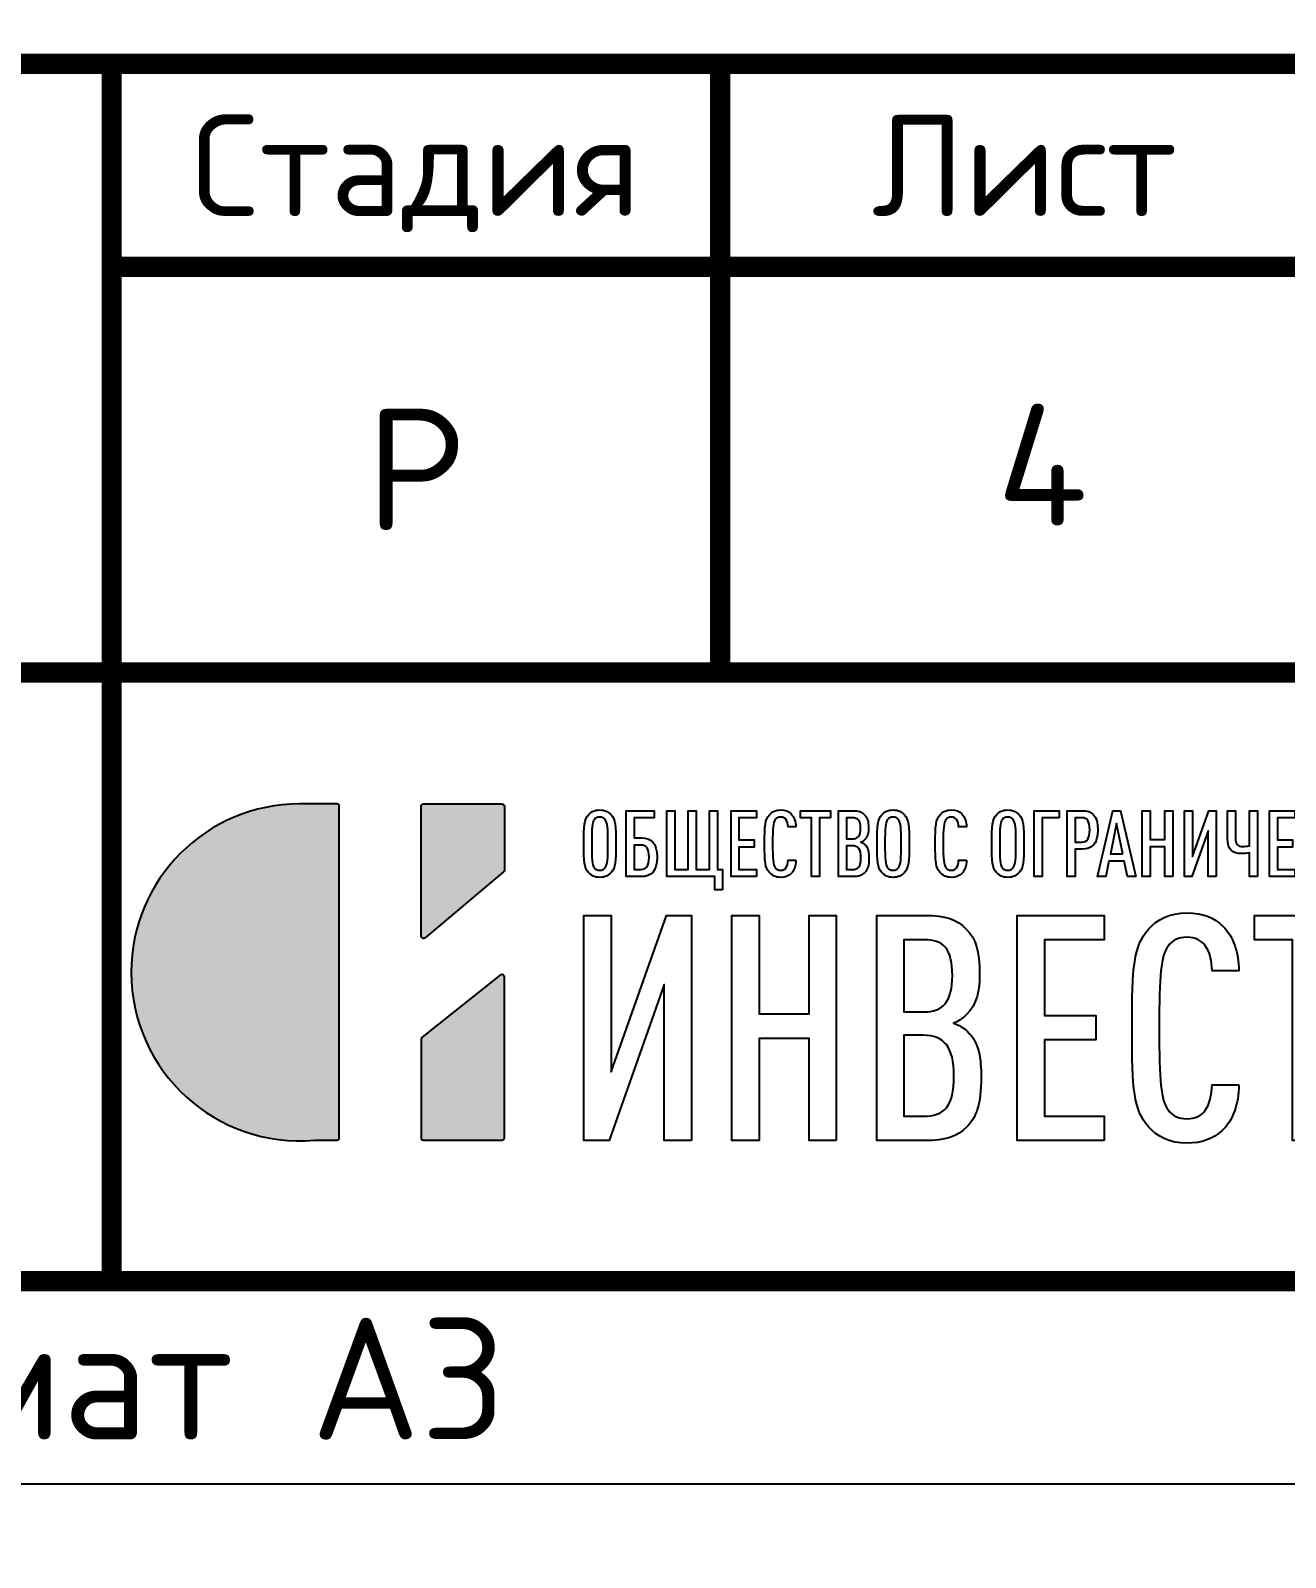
# Model space of a CAD drawing. Header units: millimetres. Extents: x -112426 to 8831, y 1218 to 38707.
# Drawn here: x 3730.33 to 3761.27, y 2271.42 to 2309.05 of the extents above; entities that cross this region are included whole.
import ezdxf
from ezdxf.enums import TextEntityAlignment as Align

# ---------------------------------------------------------------- set-up
doc = ezdxf.new("R2018")
doc.units = ezdxf.units.MM
doc.layers.add('layer 1', color=7, linetype='Continuous')
doc.layers.add('Размер 3.5', color=250, linetype='Continuous', lineweight=35)
doc.layers.add('Размеры на чертеже', color=250, linetype='Continuous', lineweight=25)
doc.styles.add('-ISOCPEUR-', font='isocpeur.ttf')
doc.styles.get("Standard").update_dxf_attribs({"font": 'arial.ttf'})

# ---------------------------------------------------------------- blocks, each defined once
blk = doc.blocks.new('*U168')
at = {"style": '-ISOCPEUR-'}
blk.add_attdef('РАЗРАБОТАЛ', text='', height=2.5, dxfattribs=at).set_placement((250.501, -264.224), align=Align.MIDDLE_LEFT)
at = {"style": '-ISOCPEUR-', "flags": 8}
for tag, height, p in [('ДАТА', 2.5, (290.074, -264.402)), ('ДАТА1', 2.5, (290.074, -269.402)), ('ЛИСТ', 3, (386.388, -271.915)), ('ЛИСТОВ', 3, (403.888, -271.915)), ('ФОРМАТ', 3, (380.972, -294.745))]:
    blk.add_attdef(tag, text='', height=height, dxfattribs=at).set_placement(p, align=Align.MIDDLE_CENTER)
at = {"style": '-ISOCPEUR-'}
blk.add_attdef('ПРОВЕРИЛ', (250.749, -270.729), '', height=2.5, dxfattribs=at)
at = {"lineweight": 30, "flags": 104}
blk.add_attdef('ИМЯ_ЧЕРТЕЖА', text='', height=3, dxfattribs=at).set_placement((333.627, -284.125), align=Align.MIDDLE_CENTER)
blk = doc.blocks.new('Лого')
h = blk.add_hatch(color=151)
h.set_gradient(color1=(158, 191, 227), color2=(46, 54, 92), tint=1, name='HEMISPHERICAL')
edge = h.paths.add_edge_path()
edge.add_spline(control_points=[(0.349, 0.4943), (-0.1909, 0.4468), (-0.6571, 0.8707), (-0.6571, 1.4146), (-0.6571, 1.4146), (-0.6571, 1.9249), (-0.2434, 2.3386), (0.2669, 2.3386), (0.2669, 2.3386), (0.2669, 2.3386), (0.4714, 2.3386), (0.4714, 2.3386), (0.4714, 2.3386), (0.4787, 2.3386), (0.4846, 2.3327), (0.4846, 2.3254), (0.4846, 2.3254), (0.4846, 2.3254), (0.4846, 0.5075), (0.4846, 0.5075), (0.4846, 0.5075), (0.4846, 0.5003), (0.4787, 0.4943), (0.4714, 0.4943), (0.4714, 0.4943), (0.4714, 0.4943), (0.3502, 0.4943), (0.3502, 0.4943), (0.3502, 0.4943), (0.3497, 0.4943), (0.3494, 0.4943), (0.349, 0.4943)], knot_values=[0, 0, 0, 0, 0.111111, 0.111111, 0.111111, 0.111121, 0.222222, 0.222222, 0.222222, 0.222232, 0.333333, 0.333333, 0.333333, 0.333344, 0.444444, 0.444444, 0.444444, 0.444455, 0.555556, 0.555556, 0.555556, 0.555566, 0.666667, 0.666667, 0.666667, 0.666677, 0.777778, 0.777778, 0.777778, 0.777788, 1, 1, 1, 1], degree=3, periodic=0)
edge = h.paths.add_edge_path()
edge.add_spline(control_points=[(0.9551, 1.604), (0.9551, 1.604), (1.3853, 1.966), (1.3853, 1.966), (1.3853, 1.966), (1.3884, 1.9686), (1.39, 1.972), (1.39, 1.9761), (1.39, 1.9761), (1.39, 1.9761), (1.39, 2.3254), (1.39, 2.3254), (1.39, 2.3254), (1.39, 2.3327), (1.3841, 2.3386), (1.3768, 2.3386), (1.3768, 2.3386), (1.3768, 2.3386), (0.9466, 2.3386), (0.9466, 2.3386), (0.9466, 2.3386), (0.9393, 2.3386), (0.9334, 2.3327), (0.9334, 2.3254), (0.9334, 2.3254), (0.9334, 2.3254), (0.9334, 1.6141), (0.9334, 1.6141), (0.9334, 1.6141), (0.9334, 1.6089), (0.9363, 1.6044), (0.941, 1.6021), (0.941, 1.6021), (0.9458, 1.5999), (0.9511, 1.6006), (0.9551, 1.604)], knot_values=[0, 0, 0, 0, 0.1, 0.1, 0.1, 0.10001, 0.2, 0.2, 0.2, 0.20001, 0.3, 0.3, 0.3, 0.30001, 0.4, 0.4, 0.4, 0.40001, 0.5, 0.5, 0.5, 0.50001, 0.6, 0.6, 0.6, 0.60001, 0.7, 0.7, 0.7, 0.70001, 0.8, 0.8, 0.8, 0.80001, 1, 1, 1, 1], degree=3, periodic=0)
edge = h.paths.add_edge_path()
edge.add_spline(control_points=[(0.9384, 1.0593), (0.9384, 1.0593), (1.3686, 1.4007), (1.3686, 1.4007), (1.3686, 1.4007), (1.3727, 1.4039), (1.3779, 1.4045), (1.3826, 1.4023), (1.3826, 1.4023), (1.3873, 1.4), (1.39, 1.3956), (1.39, 1.3904), (1.39, 1.3904), (1.39, 1.3904), (1.39, 0.5075), (1.39, 0.5075), (1.39, 0.5075), (1.39, 0.5003), (1.3841, 0.4943), (1.3768, 0.4943), (1.3768, 0.4943), (1.3768, 0.4943), (0.9466, 0.4943), (0.9466, 0.4943), (0.9466, 0.4943), (0.9393, 0.4943), (0.9334, 0.5003), (0.9334, 0.5075), (0.9334, 0.5075), (0.9334, 0.5075), (0.9334, 1.049), (0.9334, 1.049), (0.9334, 1.049), (0.9334, 1.0531), (0.9351, 1.0567), (0.9384, 1.0593)], knot_values=[0, 0, 0, 0, 0.1, 0.1, 0.1, 0.10001, 0.2, 0.2, 0.2, 0.20001, 0.3, 0.3, 0.3, 0.30001, 0.4, 0.4, 0.4, 0.40001, 0.5, 0.5, 0.5, 0.50001, 0.6, 0.6, 0.6, 0.60001, 0.7, 0.7, 0.7, 0.70001, 0.8, 0.8, 0.8, 0.80001, 1, 1, 1, 1], degree=3, periodic=0)
at = {"layer": 'layer 1', "color": 159}
for points, knots in [([(0.349, 0.4943), (-0.1909, 0.4468), (-0.6571, 0.8707), (-0.6571, 1.4146), (-0.6571, 1.4146), (-0.6571, 1.9249), (-0.2434, 2.3386), (0.2669, 2.3386), (0.2669, 2.3386), (0.2669, 2.3386), (0.4714, 2.3386), (0.4714, 2.3386), (0.4714, 2.3386), (0.4787, 2.3386), (0.4846, 2.3327), (0.4846, 2.3254), (0.4846, 2.3254), (0.4846, 2.3254), (0.4846, 0.5075), (0.4846, 0.5075), (0.4846, 0.5075), (0.4846, 0.5003), (0.4787, 0.4943), (0.4714, 0.4943), (0.4714, 0.4943), (0.4714, 0.4943), (0.3502, 0.4943), (0.3502, 0.4943), (0.3502, 0.4943), (0.3497, 0.4943), (0.3494, 0.4943), (0.349, 0.4943)], [0, 0, 0, 0, 0.111111, 0.111111, 0.111111, 0.111111, 0.222222, 0.222222, 0.222222, 0.222222, 0.333333, 0.333333, 0.333333, 0.333333, 0.444444, 0.444444, 0.444444, 0.444444, 0.555556, 0.555556, 0.555556, 0.555556, 0.666667, 0.666667, 0.666667, 0.666667, 0.777778, 0.777778, 0.777778, 0.777778, 1, 1, 1, 1]), ([(0.9551, 1.604), (0.9551, 1.604), (1.3853, 1.966), (1.3853, 1.966), (1.3853, 1.966), (1.3884, 1.9686), (1.39, 1.972), (1.39, 1.9761), (1.39, 1.9761), (1.39, 1.9761), (1.39, 2.3254), (1.39, 2.3254), (1.39, 2.3254), (1.39, 2.3327), (1.3841, 2.3386), (1.3768, 2.3386), (1.3768, 2.3386), (1.3768, 2.3386), (0.9466, 2.3386), (0.9466, 2.3386), (0.9466, 2.3386), (0.9393, 2.3386), (0.9334, 2.3327), (0.9334, 2.3254), (0.9334, 2.3254), (0.9334, 2.3254), (0.9334, 1.6141), (0.9334, 1.6141), (0.9334, 1.6141), (0.9334, 1.6089), (0.9363, 1.6044), (0.941, 1.6021), (0.941, 1.6021), (0.9458, 1.5999), (0.9511, 1.6006), (0.9551, 1.604)], [0, 0, 0, 0, 0.1, 0.1, 0.1, 0.1, 0.2, 0.2, 0.2, 0.2, 0.3, 0.3, 0.3, 0.3, 0.4, 0.4, 0.4, 0.4, 0.5, 0.5, 0.5, 0.5, 0.6, 0.6, 0.6, 0.6, 0.7, 0.7, 0.7, 0.7, 0.8, 0.8, 0.8, 0.8, 1, 1, 1, 1]), ([(2.0023, 2.1207), (2.0023, 2.2208), (1.9992, 2.2533), (1.9759, 2.2792), (1.9759, 2.2792), (1.9616, 2.2949), (1.9423, 2.3056), (1.9139, 2.3056), (1.9139, 2.3056), (1.8854, 2.3056), (1.8661, 2.2949), (1.8519, 2.2792), (1.8519, 2.2792), (1.8286, 2.2533), (1.8255, 2.2208), (1.8255, 2.1207), (1.8255, 2.1207), (1.8255, 2.0206), (1.8286, 1.9881), (1.8519, 1.9622), (1.8519, 1.9622), (1.8661, 1.9465), (1.8854, 1.9358), (1.9139, 1.9358), (1.9139, 1.9358), (1.9423, 1.9358), (1.9616, 1.9465), (1.9759, 1.9622), (1.9759, 1.9622), (1.9992, 1.9881), (2.0023, 2.0206), (2.0023, 2.1207)], [0, 0, 0, 0, 0.111111, 0.111111, 0.111111, 0.111111, 0.222222, 0.222222, 0.222222, 0.222222, 0.333333, 0.333333, 0.333333, 0.333333, 0.444444, 0.444444, 0.444444, 0.444444, 0.555556, 0.555556, 0.555556, 0.555556, 0.666667, 0.666667, 0.666667, 0.666667, 0.777778, 0.777778, 0.777778, 0.777778, 1, 1, 1, 1]), ([(1.9586, 2.1207), (1.9586, 2.0349), (1.956, 2.0059), (1.9433, 1.9886), (1.9433, 1.9886), (1.9372, 1.9805), (1.9281, 1.9749), (1.9139, 1.9749), (1.9139, 1.9749), (1.8997, 1.9749), (1.89, 1.9805), (1.8839, 1.9886), (1.8839, 1.9886), (1.8712, 2.0059), (1.8692, 2.0349), (1.8692, 2.1207), (1.8692, 2.1207), (1.8692, 2.2065), (1.8712, 2.2355), (1.8839, 2.2528), (1.8839, 2.2528), (1.89, 2.2609), (1.8997, 2.2665), (1.9139, 2.2665), (1.9139, 2.2665), (1.9281, 2.2665), (1.9372, 2.2609), (1.9433, 2.2528), (1.9433, 2.2528), (1.956, 2.2355), (1.9586, 2.2065), (1.9586, 2.1207)], [0, 0, 0, 0, 0.111111, 0.111111, 0.111111, 0.111111, 0.222222, 0.222222, 0.222222, 0.222222, 0.333333, 0.333333, 0.333333, 0.333333, 0.444444, 0.444444, 0.444444, 0.444444, 0.555556, 0.555556, 0.555556, 0.555556, 0.666667, 0.666667, 0.666667, 0.666667, 0.777778, 0.777778, 0.777778, 0.777778, 1, 1, 1, 1]), ([(2.2278, 2.046), (2.2278, 2.1263), (2.1958, 2.1522), (2.1409, 2.1522), (2.1409, 2.1522), (2.1409, 2.1522), (2.1023, 2.1522), (2.1023, 2.1522), (2.1023, 2.1522), (2.1023, 2.1522), (2.1023, 2.2624), (2.1023, 2.2624), (2.1023, 2.2624), (2.1023, 2.2624), (2.2115, 2.2624), (2.2115, 2.2624), (2.2115, 2.2624), (2.2115, 2.2624), (2.2115, 2.3015), (2.2115, 2.3015), (2.2115, 2.3015), (2.2115, 2.3015), (2.0586, 2.3015), (2.0586, 2.3015), (2.0586, 2.3015), (2.0586, 2.3015), (2.0586, 1.9399), (2.0586, 1.9399), (2.0586, 1.9399), (2.0586, 1.9399), (2.1409, 1.9399), (2.1409, 1.9399), (2.1409, 1.9399), (2.1953, 1.9399), (2.2278, 1.9663), (2.2278, 2.046)], [0, 0, 0, 0, 0.1, 0.1, 0.1, 0.1, 0.2, 0.2, 0.2, 0.2, 0.3, 0.3, 0.3, 0.3, 0.4, 0.4, 0.4, 0.4, 0.5, 0.5, 0.5, 0.5, 0.6, 0.6, 0.6, 0.6, 0.7, 0.7, 0.7, 0.7, 0.8, 0.8, 0.8, 0.8, 1, 1, 1, 1]), ([(2.5874, 1.8678), (2.5874, 1.8678), (2.5874, 1.979), (2.5874, 1.979), (2.5874, 1.979), (2.5874, 1.979), (2.5589, 1.979), (2.5589, 1.979), (2.5589, 1.979), (2.5589, 1.979), (2.5589, 2.3015), (2.5589, 2.3015), (2.5589, 2.3015), (2.5589, 2.3015), (2.5153, 2.3015), (2.5153, 2.3015), (2.5153, 2.3015), (2.5153, 2.3015), (2.5153, 1.979), (2.5153, 1.979), (2.5153, 1.979), (2.5153, 1.979), (2.4421, 1.979), (2.4421, 1.979), (2.4421, 1.979), (2.4421, 1.979), (2.4421, 2.3015), (2.4421, 2.3015), (2.4421, 2.3015), (2.4421, 2.3015), (2.3984, 2.3015), (2.3984, 2.3015), (2.3984, 2.3015), (2.3984, 2.3015), (2.3984, 1.979), (2.3984, 1.979), (2.3984, 1.979), (2.3984, 1.979), (2.3253, 1.979), (2.3253, 1.979), (2.3253, 1.979), (2.3253, 1.979), (2.3253, 2.3015), (2.3253, 2.3015), (2.3253, 2.3015), (2.3253, 2.3015), (2.2816, 2.3015), (2.2816, 2.3015), (2.2816, 2.3015), (2.2816, 2.3015), (2.2816, 1.9399), (2.2816, 1.9399), (2.2816, 1.9399), (2.2816, 1.9399), (2.5457, 1.9399), (2.5457, 1.9399), (2.5457, 1.9399), (2.5457, 1.9399), (2.5457, 1.8678), (2.5457, 1.8678), (2.5457, 1.8678), (2.5457, 1.8678), (2.5874, 1.8678), (2.5874, 1.8678)], [0, 0, 0, 0, 0.058824, 0.058824, 0.058824, 0.058824, 0.117647, 0.117647, 0.117647, 0.117647, 0.176471, 0.176471, 0.176471, 0.176471, 0.235294, 0.235294, 0.235294, 0.235294, 0.294118, 0.294118, 0.294118, 0.294118, 0.352941, 0.352941, 0.352941, 0.352941, 0.411765, 0.411765, 0.411765, 0.411765, 0.470588, 0.470588, 0.470588, 0.470588, 0.529412, 0.529412, 0.529412, 0.529412, 0.588235, 0.588235, 0.588235, 0.588235, 0.647059, 0.647059, 0.647059, 0.647059, 0.705882, 0.705882, 0.705882, 0.705882, 0.764706, 0.764706, 0.764706, 0.764706, 0.823529, 0.823529, 0.823529, 0.823529, 0.882353, 0.882353, 0.882353, 0.882353, 1, 1, 1, 1]), ([(2.7733, 1.9399), (2.7733, 1.9399), (2.7733, 1.979), (2.7733, 1.979), (2.7733, 1.979), (2.7733, 1.979), (2.6773, 1.979), (2.6773, 1.979), (2.6773, 1.979), (2.6773, 1.979), (2.6773, 2.1019), (2.6773, 2.1019), (2.6773, 2.1019), (2.6773, 2.1019), (2.7601, 2.1019), (2.7601, 2.1019), (2.7601, 2.1019), (2.7601, 2.1019), (2.7601, 2.141), (2.7601, 2.141), (2.7601, 2.141), (2.7601, 2.141), (2.6773, 2.141), (2.6773, 2.141), (2.6773, 2.141), (2.6773, 2.141), (2.6773, 2.2624), (2.6773, 2.2624), (2.6773, 2.2624), (2.6773, 2.2624), (2.7733, 2.2624), (2.7733, 2.2624), (2.7733, 2.2624), (2.7733, 2.2624), (2.7733, 2.3015), (2.7733, 2.3015), (2.7733, 2.3015), (2.7733, 2.3015), (2.6336, 2.3015), (2.6336, 2.3015), (2.6336, 2.3015), (2.6336, 2.3015), (2.6336, 1.9399), (2.6336, 1.9399), (2.6336, 1.9399), (2.6336, 1.9399), (2.7733, 1.9399), (2.7733, 1.9399)], [0, 0, 0, 0, 0.076923, 0.076923, 0.076923, 0.076923, 0.153846, 0.153846, 0.153846, 0.153846, 0.230769, 0.230769, 0.230769, 0.230769, 0.307692, 0.307692, 0.307692, 0.307692, 0.384615, 0.384615, 0.384615, 0.384615, 0.461538, 0.461538, 0.461538, 0.461538, 0.538462, 0.538462, 0.538462, 0.538462, 0.615385, 0.615385, 0.615385, 0.615385, 0.692308, 0.692308, 0.692308, 0.692308, 0.769231, 0.769231, 0.769231, 0.769231, 0.846154, 0.846154, 0.846154, 0.846154, 1, 1, 1, 1]), ([(2.9897, 2.0293), (2.9897, 2.0293), (2.9465, 2.0293), (2.9465, 2.0293), (2.9465, 2.0293), (2.946, 2.014), (2.9429, 1.9983), (2.9348, 1.9876), (2.9348, 1.9876), (2.9292, 1.9805), (2.9201, 1.9749), (2.9064, 1.9749), (2.9064, 1.9749), (2.8921, 1.9749), (2.8825, 1.9805), (2.8764, 1.9886), (2.8764, 1.9886), (2.8637, 2.0059), (2.8617, 2.0349), (2.8617, 2.1207), (2.8617, 2.1207), (2.8617, 2.2065), (2.8637, 2.2355), (2.8764, 2.2528), (2.8764, 2.2528), (2.8825, 2.2609), (2.8921, 2.2665), (2.9064, 2.2665), (2.9064, 2.2665), (2.9201, 2.2665), (2.9292, 2.2609), (2.9348, 2.2538), (2.9348, 2.2538), (2.9434, 2.2431), (2.946, 2.2279), (2.9465, 2.2126), (2.9465, 2.2126), (2.9465, 2.2126), (2.9897, 2.2126), (2.9897, 2.2126), (2.9897, 2.2126), (2.9891, 2.2421), (2.9805, 2.268), (2.9638, 2.2843), (2.9638, 2.2843), (2.9495, 2.298), (2.9318, 2.3056), (2.9064, 2.3056), (2.9064, 2.3056), (2.8779, 2.3056), (2.8581, 2.2949), (2.8444, 2.2792), (2.8444, 2.2792), (2.8205, 2.2517), (2.818, 2.2208), (2.818, 2.1207), (2.818, 2.1207), (2.818, 2.0206), (2.8205, 1.9897), (2.8444, 1.9622), (2.8444, 1.9622), (2.8581, 1.9465), (2.8779, 1.9358), (2.9064, 1.9358), (2.9064, 1.9358), (2.9302, 1.9358), (2.948, 1.9429), (2.9622, 1.9556), (2.9622, 1.9556), (2.98, 1.9719), (2.9891, 1.9988), (2.9897, 2.0293)], [0, 0, 0, 0, 0.052632, 0.052632, 0.052632, 0.052632, 0.105263, 0.105263, 0.105263, 0.105263, 0.157895, 0.157895, 0.157895, 0.157895, 0.210526, 0.210526, 0.210526, 0.210526, 0.263158, 0.263158, 0.263158, 0.263158, 0.315789, 0.315789, 0.315789, 0.315789, 0.368421, 0.368421, 0.368421, 0.368421, 0.421053, 0.421053, 0.421053, 0.421053, 0.473684, 0.473684, 0.473684, 0.473684, 0.526316, 0.526316, 0.526316, 0.526316, 0.578947, 0.578947, 0.578947, 0.578947, 0.631579, 0.631579, 0.631579, 0.631579, 0.684211, 0.684211, 0.684211, 0.684211, 0.736842, 0.736842, 0.736842, 0.736842, 0.789474, 0.789474, 0.789474, 0.789474, 0.842105, 0.842105, 0.842105, 0.842105, 0.894737, 0.894737, 0.894737, 0.894737, 1, 1, 1, 1]), ([(3.1796, 2.2624), (3.1796, 2.2624), (3.1796, 2.3015), (3.1796, 2.3015), (3.1796, 2.3015), (3.1796, 2.3015), (3.0145, 2.3015), (3.0145, 2.3015), (3.0145, 2.3015), (3.0145, 2.3015), (3.0145, 2.2624), (3.0145, 2.2624), (3.0145, 2.2624), (3.0145, 2.2624), (3.0755, 2.2624), (3.0755, 2.2624), (3.0755, 2.2624), (3.0755, 2.2624), (3.0755, 1.9399), (3.0755, 1.9399), (3.0755, 1.9399), (3.0755, 1.9399), (3.1192, 1.9399), (3.1192, 1.9399), (3.1192, 1.9399), (3.1192, 1.9399), (3.1192, 2.2624), (3.1192, 2.2624), (3.1192, 2.2624), (3.1192, 2.2624), (3.1796, 2.2624), (3.1796, 2.2624)], [0, 0, 0, 0, 0.111111, 0.111111, 0.111111, 0.111111, 0.222222, 0.222222, 0.222222, 0.222222, 0.333333, 0.333333, 0.333333, 0.333333, 0.444444, 0.444444, 0.444444, 0.444444, 0.555556, 0.555556, 0.555556, 0.555556, 0.666667, 0.666667, 0.666667, 0.666667, 0.777778, 0.777778, 0.777778, 0.777778, 1, 1, 1, 1]), ([(3.3904, 2.0415), (3.3904, 2.0725), (3.3874, 2.0968), (3.3686, 2.1151), (3.3686, 2.1151), (3.3625, 2.1207), (3.3543, 2.1258), (3.3462, 2.1283), (3.3462, 2.1283), (3.3533, 2.1314), (3.3604, 2.1359), (3.3665, 2.142), (3.3665, 2.142), (3.3843, 2.1593), (3.3879, 2.1806), (3.3879, 2.2065), (3.3879, 2.2065), (3.3879, 2.2457), (3.3823, 2.2634), (3.3665, 2.2797), (3.3665, 2.2797), (3.3518, 2.2949), (3.3325, 2.3015), (3.3005, 2.3015), (3.3005, 2.3015), (3.3005, 2.3015), (3.2228, 2.3015), (3.2228, 2.3015), (3.2228, 2.3015), (3.2228, 2.3015), (3.2228, 1.9399), (3.2228, 1.9399), (3.2228, 1.9399), (3.2228, 1.9399), (3.3005, 1.9399), (3.3005, 1.9399), (3.3005, 1.9399), (3.3325, 1.9399), (3.3523, 1.9465), (3.367, 1.9617), (3.367, 1.9617), (3.3833, 1.9785), (3.3904, 1.9978), (3.3904, 2.0415)], [0, 0, 0, 0, 0.083333, 0.083333, 0.083333, 0.083333, 0.166667, 0.166667, 0.166667, 0.166667, 0.25, 0.25, 0.25, 0.25, 0.333333, 0.333333, 0.333333, 0.333333, 0.416667, 0.416667, 0.416667, 0.416667, 0.5, 0.5, 0.5, 0.5, 0.583333, 0.583333, 0.583333, 0.583333, 0.666667, 0.666667, 0.666667, 0.666667, 0.75, 0.75, 0.75, 0.75, 0.833333, 0.833333, 0.833333, 0.833333, 1, 1, 1, 1]), ([(3.3442, 2.2045), (3.3442, 2.1634), (3.3295, 2.1466), (3.2985, 2.1466), (3.2985, 2.1466), (3.2985, 2.1466), (3.2665, 2.1466), (3.2665, 2.1466), (3.2665, 2.1466), (3.2665, 2.1466), (3.2665, 2.2624), (3.2665, 2.2624), (3.2665, 2.2624), (3.2665, 2.2624), (3.2985, 2.2624), (3.2985, 2.2624), (3.2985, 2.2624), (3.33, 2.2624), (3.3442, 2.2482), (3.3442, 2.2045)], [0, 0, 0, 0, 0.166667, 0.166667, 0.166667, 0.166667, 0.333333, 0.333333, 0.333333, 0.333333, 0.5, 0.5, 0.5, 0.5, 0.666667, 0.666667, 0.666667, 0.666667, 1, 1, 1, 1]), ([(3.6114, 2.1207), (3.6114, 2.2208), (3.6083, 2.2533), (3.5849, 2.2792), (3.5849, 2.2792), (3.5707, 2.2949), (3.5514, 2.3056), (3.523, 2.3056), (3.523, 2.3056), (3.4945, 2.3056), (3.4752, 2.2949), (3.461, 2.2792), (3.461, 2.2792), (3.4376, 2.2533), (3.4346, 2.2208), (3.4346, 2.1207), (3.4346, 2.1207), (3.4346, 2.0206), (3.4376, 1.9881), (3.461, 1.9622), (3.461, 1.9622), (3.4752, 1.9465), (3.4945, 1.9358), (3.523, 1.9358), (3.523, 1.9358), (3.5514, 1.9358), (3.5707, 1.9465), (3.5849, 1.9622), (3.5849, 1.9622), (3.6083, 1.9881), (3.6114, 2.0206), (3.6114, 2.1207)], [0, 0, 0, 0, 0.111111, 0.111111, 0.111111, 0.111111, 0.222222, 0.222222, 0.222222, 0.222222, 0.333333, 0.333333, 0.333333, 0.333333, 0.444444, 0.444444, 0.444444, 0.444444, 0.555556, 0.555556, 0.555556, 0.555556, 0.666667, 0.666667, 0.666667, 0.666667, 0.777778, 0.777778, 0.777778, 0.777778, 1, 1, 1, 1]), ([(3.5677, 2.1207), (3.5677, 2.0349), (3.5651, 2.0059), (3.5524, 1.9886), (3.5524, 1.9886), (3.5463, 1.9805), (3.5372, 1.9749), (3.523, 1.9749), (3.523, 1.9749), (3.5088, 1.9749), (3.4991, 1.9805), (3.493, 1.9886), (3.493, 1.9886), (3.4803, 2.0059), (3.4783, 2.0349), (3.4783, 2.1207), (3.4783, 2.1207), (3.4783, 2.2065), (3.4803, 2.2355), (3.493, 2.2528), (3.493, 2.2528), (3.4991, 2.2609), (3.5088, 2.2665), (3.523, 2.2665), (3.523, 2.2665), (3.5372, 2.2665), (3.5463, 2.2609), (3.5524, 2.2528), (3.5524, 2.2528), (3.5651, 2.2355), (3.5677, 2.2065), (3.5677, 2.1207)], [0, 0, 0, 0, 0.111111, 0.111111, 0.111111, 0.111111, 0.222222, 0.222222, 0.222222, 0.222222, 0.333333, 0.333333, 0.333333, 0.333333, 0.444444, 0.444444, 0.444444, 0.444444, 0.555556, 0.555556, 0.555556, 0.555556, 0.666667, 0.666667, 0.666667, 0.666667, 0.777778, 0.777778, 0.777778, 0.777778, 1, 1, 1, 1]), ([(3.9258, 2.0293), (3.9258, 2.0293), (3.8826, 2.0293), (3.8826, 2.0293), (3.8826, 2.0293), (3.8821, 2.014), (3.879, 1.9983), (3.8709, 1.9876), (3.8709, 1.9876), (3.8653, 1.9805), (3.8562, 1.9749), (3.8425, 1.9749), (3.8425, 1.9749), (3.8282, 1.9749), (3.8186, 1.9805), (3.8125, 1.9886), (3.8125, 1.9886), (3.7998, 2.0059), (3.7978, 2.0349), (3.7978, 2.1207), (3.7978, 2.1207), (3.7978, 2.2065), (3.7998, 2.2355), (3.8125, 2.2528), (3.8125, 2.2528), (3.8186, 2.2609), (3.8282, 2.2665), (3.8425, 2.2665), (3.8425, 2.2665), (3.8562, 2.2665), (3.8653, 2.2609), (3.8709, 2.2538), (3.8709, 2.2538), (3.8795, 2.2431), (3.8821, 2.2279), (3.8826, 2.2126), (3.8826, 2.2126), (3.8826, 2.2126), (3.9258, 2.2126), (3.9258, 2.2126), (3.9258, 2.2126), (3.9252, 2.2421), (3.9166, 2.268), (3.8999, 2.2843), (3.8999, 2.2843), (3.8856, 2.298), (3.8679, 2.3056), (3.8425, 2.3056), (3.8425, 2.3056), (3.814, 2.3056), (3.7942, 2.2949), (3.7805, 2.2792), (3.7805, 2.2792), (3.7566, 2.2517), (3.7541, 2.2208), (3.7541, 2.1207), (3.7541, 2.1207), (3.7541, 2.0206), (3.7566, 1.9897), (3.7805, 1.9622), (3.7805, 1.9622), (3.7942, 1.9465), (3.814, 1.9358), (3.8425, 1.9358), (3.8425, 1.9358), (3.8663, 1.9358), (3.8841, 1.9429), (3.8983, 1.9556), (3.8983, 1.9556), (3.9161, 1.9719), (3.9252, 1.9988), (3.9258, 2.0293)], [0, 0, 0, 0, 0.052632, 0.052632, 0.052632, 0.052632, 0.105263, 0.105263, 0.105263, 0.105263, 0.157895, 0.157895, 0.157895, 0.157895, 0.210526, 0.210526, 0.210526, 0.210526, 0.263158, 0.263158, 0.263158, 0.263158, 0.315789, 0.315789, 0.315789, 0.315789, 0.368421, 0.368421, 0.368421, 0.368421, 0.421053, 0.421053, 0.421053, 0.421053, 0.473684, 0.473684, 0.473684, 0.473684, 0.526316, 0.526316, 0.526316, 0.526316, 0.578947, 0.578947, 0.578947, 0.578947, 0.631579, 0.631579, 0.631579, 0.631579, 0.684211, 0.684211, 0.684211, 0.684211, 0.736842, 0.736842, 0.736842, 0.736842, 0.789474, 0.789474, 0.789474, 0.789474, 0.842105, 0.842105, 0.842105, 0.842105, 0.894737, 0.894737, 0.894737, 0.894737, 1, 1, 1, 1]), ([(4.2407, 2.1207), (4.2407, 2.2208), (4.2376, 2.2533), (4.2143, 2.2792), (4.2143, 2.2792), (4.2, 2.2949), (4.1807, 2.3056), (4.1523, 2.3056), (4.1523, 2.3056), (4.1238, 2.3056), (4.1045, 2.2949), (4.0903, 2.2792), (4.0903, 2.2792), (4.067, 2.2533), (4.0639, 2.2208), (4.0639, 2.1207), (4.0639, 2.1207), (4.0639, 2.0206), (4.067, 1.9881), (4.0903, 1.9622), (4.0903, 1.9622), (4.1045, 1.9465), (4.1238, 1.9358), (4.1523, 1.9358), (4.1523, 1.9358), (4.1807, 1.9358), (4.2, 1.9465), (4.2143, 1.9622), (4.2143, 1.9622), (4.2376, 1.9881), (4.2407, 2.0206), (4.2407, 2.1207)], [0, 0, 0, 0, 0.111111, 0.111111, 0.111111, 0.111111, 0.222222, 0.222222, 0.222222, 0.222222, 0.333333, 0.333333, 0.333333, 0.333333, 0.444444, 0.444444, 0.444444, 0.444444, 0.555556, 0.555556, 0.555556, 0.555556, 0.666667, 0.666667, 0.666667, 0.666667, 0.777778, 0.777778, 0.777778, 0.777778, 1, 1, 1, 1]), ([(4.197, 2.1207), (4.197, 2.0349), (4.1944, 2.0059), (4.1817, 1.9886), (4.1817, 1.9886), (4.1756, 1.9805), (4.1665, 1.9749), (4.1523, 1.9749), (4.1523, 1.9749), (4.1381, 1.9749), (4.1284, 1.9805), (4.1223, 1.9886), (4.1223, 1.9886), (4.1096, 2.0059), (4.1076, 2.0349), (4.1076, 2.1207), (4.1076, 2.1207), (4.1076, 2.2065), (4.1096, 2.2355), (4.1223, 2.2528), (4.1223, 2.2528), (4.1284, 2.2609), (4.1381, 2.2665), (4.1523, 2.2665), (4.1523, 2.2665), (4.1665, 2.2665), (4.1756, 2.2609), (4.1817, 2.2528), (4.1817, 2.2528), (4.1944, 2.2355), (4.197, 2.2065), (4.197, 2.1207)], [0, 0, 0, 0, 0.111111, 0.111111, 0.111111, 0.111111, 0.222222, 0.222222, 0.222222, 0.222222, 0.333333, 0.333333, 0.333333, 0.333333, 0.444444, 0.444444, 0.444444, 0.444444, 0.555556, 0.555556, 0.555556, 0.555556, 0.666667, 0.666667, 0.666667, 0.666667, 0.777778, 0.777778, 0.777778, 0.777778, 1, 1, 1, 1]), ([(4.4337, 2.2624), (4.4337, 2.2624), (4.4337, 2.3015), (4.4337, 2.3015), (4.4337, 2.3015), (4.4337, 2.3015), (4.297, 2.3015), (4.297, 2.3015), (4.297, 2.3015), (4.297, 2.3015), (4.297, 1.9399), (4.297, 1.9399), (4.297, 1.9399), (4.297, 1.9399), (4.3407, 1.9399), (4.3407, 1.9399), (4.3407, 1.9399), (4.3407, 1.9399), (4.3407, 2.2624), (4.3407, 2.2624), (4.3407, 2.2624), (4.3407, 2.2624), (4.4337, 2.2624), (4.4337, 2.2624)], [0, 0, 0, 0, 0.142857, 0.142857, 0.142857, 0.142857, 0.285714, 0.285714, 0.285714, 0.285714, 0.428571, 0.428571, 0.428571, 0.428571, 0.571429, 0.571429, 0.571429, 0.571429, 0.714286, 0.714286, 0.714286, 0.714286, 1, 1, 1, 1]), ([(4.6455, 2.1959), (4.6455, 2.2761), (4.6145, 2.3015), (4.5596, 2.3015), (4.5596, 2.3015), (4.5596, 2.3015), (4.4784, 2.3015), (4.4784, 2.3015), (4.4784, 2.3015), (4.4784, 2.3015), (4.4784, 1.9399), (4.4784, 1.9399), (4.4784, 1.9399), (4.4784, 1.9399), (4.522, 1.9399), (4.522, 1.9399), (4.522, 1.9399), (4.522, 1.9399), (4.522, 2.0907), (4.522, 2.0907), (4.522, 2.0907), (4.522, 2.0907), (4.5596, 2.0907), (4.5596, 2.0907), (4.5596, 2.0907), (4.6135, 2.0907), (4.6455, 2.1166), (4.6455, 2.1959)], [0, 0, 0, 0, 0.125, 0.125, 0.125, 0.125, 0.25, 0.25, 0.25, 0.25, 0.375, 0.375, 0.375, 0.375, 0.5, 0.5, 0.5, 0.5, 0.625, 0.625, 0.625, 0.625, 0.75, 0.75, 0.75, 0.75, 1, 1, 1, 1]), ([(4.6018, 2.1959), (4.6018, 2.1476), (4.5876, 2.1298), (4.5581, 2.1298), (4.5581, 2.1298), (4.5581, 2.1298), (4.522, 2.1298), (4.522, 2.1298), (4.522, 2.1298), (4.522, 2.1298), (4.522, 2.2624), (4.522, 2.2624), (4.522, 2.2624), (4.522, 2.2624), (4.5581, 2.2624), (4.5581, 2.2624), (4.5581, 2.2624), (4.5876, 2.2624), (4.6018, 2.2446), (4.6018, 2.1959)], [0, 0, 0, 0, 0.166667, 0.166667, 0.166667, 0.166667, 0.333333, 0.333333, 0.333333, 0.333333, 0.5, 0.5, 0.5, 0.5, 0.666667, 0.666667, 0.666667, 0.666667, 1, 1, 1, 1]), ([(4.8542, 1.9399), (4.8542, 1.9399), (4.7704, 2.3015), (4.7704, 2.3015), (4.7704, 2.3015), (4.7704, 2.3015), (4.7283, 2.3015), (4.7283, 2.3015), (4.7283, 2.3015), (4.7283, 2.3015), (4.6439, 1.9399), (4.6439, 1.9399), (4.6439, 1.9399), (4.6439, 1.9399), (4.6897, 1.9399), (4.6897, 1.9399), (4.6897, 1.9399), (4.6897, 1.9399), (4.7069, 2.0252), (4.7069, 2.0252), (4.7069, 2.0252), (4.7069, 2.0252), (4.7907, 2.0252), (4.7907, 2.0252), (4.7907, 2.0252), (4.7907, 2.0252), (4.808, 1.9399), (4.808, 1.9399), (4.808, 1.9399), (4.808, 1.9399), (4.8542, 1.9399), (4.8542, 1.9399)], [0, 0, 0, 0, 0.111111, 0.111111, 0.111111, 0.111111, 0.222222, 0.222222, 0.222222, 0.222222, 0.333333, 0.333333, 0.333333, 0.333333, 0.444444, 0.444444, 0.444444, 0.444444, 0.555556, 0.555556, 0.555556, 0.555556, 0.666667, 0.666667, 0.666667, 0.666667, 0.777778, 0.777778, 0.777778, 0.777778, 1, 1, 1, 1]), ([(5.0569, 1.9399), (5.0569, 1.9399), (5.0569, 2.3015), (5.0569, 2.3015), (5.0569, 2.3015), (5.0569, 2.3015), (5.0132, 2.3015), (5.0132, 2.3015), (5.0132, 2.3015), (5.0132, 2.3015), (5.0132, 2.1436), (5.0132, 2.1436), (5.0132, 2.1436), (5.0132, 2.1436), (4.933, 2.1436), (4.933, 2.1436), (4.933, 2.1436), (4.933, 2.1436), (4.933, 2.3015), (4.933, 2.3015), (4.933, 2.3015), (4.933, 2.3015), (4.8893, 2.3015), (4.8893, 2.3015), (4.8893, 2.3015), (4.8893, 2.3015), (4.8893, 1.9399), (4.8893, 1.9399), (4.8893, 1.9399), (4.8893, 1.9399), (4.933, 1.9399), (4.933, 1.9399), (4.933, 1.9399), (4.933, 1.9399), (4.933, 2.1039), (4.933, 2.1039), (4.933, 2.1039), (4.933, 2.1039), (5.0132, 2.1039), (5.0132, 2.1039), (5.0132, 2.1039), (5.0132, 2.1039), (5.0132, 1.9399), (5.0132, 1.9399), (5.0132, 1.9399), (5.0132, 1.9399), (5.0569, 1.9399), (5.0569, 1.9399)], [0, 0, 0, 0, 0.076923, 0.076923, 0.076923, 0.076923, 0.153846, 0.153846, 0.153846, 0.153846, 0.230769, 0.230769, 0.230769, 0.230769, 0.307692, 0.307692, 0.307692, 0.307692, 0.384615, 0.384615, 0.384615, 0.384615, 0.461538, 0.461538, 0.461538, 0.461538, 0.538462, 0.538462, 0.538462, 0.538462, 0.615385, 0.615385, 0.615385, 0.615385, 0.692308, 0.692308, 0.692308, 0.692308, 0.769231, 0.769231, 0.769231, 0.769231, 0.846154, 0.846154, 0.846154, 0.846154, 1, 1, 1, 1]), ([(5.2946, 1.9399), (5.2946, 1.9399), (5.2946, 2.3015), (5.2946, 2.3015), (5.2946, 2.3015), (5.2946, 2.3015), (5.2545, 2.3015), (5.2545, 2.3015), (5.2545, 2.3015), (5.2545, 2.3015), (5.1656, 2.0501), (5.1656, 2.0501), (5.1656, 2.0501), (5.1656, 2.0501), (5.1656, 2.3015), (5.1656, 2.3015), (5.1656, 2.3015), (5.1656, 2.3015), (5.1219, 2.3015), (5.1219, 2.3015), (5.1219, 2.3015), (5.1219, 2.3015), (5.1219, 1.9399), (5.1219, 1.9399), (5.1219, 1.9399), (5.1219, 1.9399), (5.1625, 1.9399), (5.1625, 1.9399), (5.1625, 1.9399), (5.1625, 1.9399), (5.2509, 2.1908), (5.2509, 2.1908), (5.2509, 2.1908), (5.2509, 2.1908), (5.2509, 1.9399), (5.2509, 1.9399), (5.2509, 1.9399), (5.2509, 1.9399), (5.2946, 1.9399), (5.2946, 1.9399)], [0, 0, 0, 0, 0.090909, 0.090909, 0.090909, 0.090909, 0.181818, 0.181818, 0.181818, 0.181818, 0.272727, 0.272727, 0.272727, 0.272727, 0.363636, 0.363636, 0.363636, 0.363636, 0.454545, 0.454545, 0.454545, 0.454545, 0.545455, 0.545455, 0.545455, 0.545455, 0.636364, 0.636364, 0.636364, 0.636364, 0.727273, 0.727273, 0.727273, 0.727273, 0.818182, 0.818182, 0.818182, 0.818182, 1, 1, 1, 1]), ([(5.5227, 1.9399), (5.5227, 1.9399), (5.5227, 2.3015), (5.5227, 2.3015), (5.5227, 2.3015), (5.5227, 2.3015), (5.479, 2.3015), (5.479, 2.3015), (5.479, 2.3015), (5.479, 2.3015), (5.479, 2.1085), (5.479, 2.1085), (5.479, 2.1085), (5.4658, 2.1065), (5.4546, 2.1055), (5.4404, 2.1055), (5.4404, 2.1055), (5.4165, 2.1055), (5.4013, 2.1141), (5.4013, 2.1532), (5.4013, 2.1532), (5.4013, 2.1532), (5.4013, 2.3015), (5.4013, 2.3015), (5.4013, 2.3015), (5.4013, 2.3015), (5.3576, 2.3015), (5.3576, 2.3015), (5.3576, 2.3015), (5.3576, 2.3015), (5.3576, 2.1486), (5.3576, 2.1486), (5.3576, 2.1486), (5.3576, 2.0867), (5.384, 2.0664), (5.4338, 2.0664), (5.4338, 2.0664), (5.4485, 2.0664), (5.4627, 2.0674), (5.479, 2.0699), (5.479, 2.0699), (5.479, 2.0699), (5.479, 1.9399), (5.479, 1.9399), (5.479, 1.9399), (5.479, 1.9399), (5.5227, 1.9399), (5.5227, 1.9399)], [0, 0, 0, 0, 0.076923, 0.076923, 0.076923, 0.076923, 0.153846, 0.153846, 0.153846, 0.153846, 0.230769, 0.230769, 0.230769, 0.230769, 0.307692, 0.307692, 0.307692, 0.307692, 0.384615, 0.384615, 0.384615, 0.384615, 0.461538, 0.461538, 0.461538, 0.461538, 0.538462, 0.538462, 0.538462, 0.538462, 0.615385, 0.615385, 0.615385, 0.615385, 0.692308, 0.692308, 0.692308, 0.692308, 0.769231, 0.769231, 0.769231, 0.769231, 0.846154, 0.846154, 0.846154, 0.846154, 1, 1, 1, 1]), ([(5.7273, 1.9399), (5.7273, 1.9399), (5.7273, 1.979), (5.7273, 1.979), (5.7273, 1.979), (5.7273, 1.979), (5.6314, 1.979), (5.6314, 1.979), (5.6314, 1.979), (5.6314, 1.979), (5.6314, 2.1019), (5.6314, 2.1019), (5.6314, 2.1019), (5.6314, 2.1019), (5.7141, 2.1019), (5.7141, 2.1019), (5.7141, 2.1019), (5.7141, 2.1019), (5.7141, 2.141), (5.7141, 2.141), (5.7141, 2.141), (5.7141, 2.141), (5.6314, 2.141), (5.6314, 2.141), (5.6314, 2.141), (5.6314, 2.141), (5.6314, 2.2624), (5.6314, 2.2624), (5.6314, 2.2624), (5.6314, 2.2624), (5.7273, 2.2624), (5.7273, 2.2624), (5.7273, 2.2624), (5.7273, 2.2624), (5.7273, 2.3015), (5.7273, 2.3015), (5.7273, 2.3015), (5.7273, 2.3015), (5.5877, 2.3015), (5.5877, 2.3015), (5.5877, 2.3015), (5.5877, 2.3015), (5.5877, 1.9399), (5.5877, 1.9399), (5.5877, 1.9399), (5.5877, 1.9399), (5.7273, 1.9399), (5.7273, 1.9399)], [0, 0, 0, 0, 0.076923, 0.076923, 0.076923, 0.076923, 0.153846, 0.153846, 0.153846, 0.153846, 0.230769, 0.230769, 0.230769, 0.230769, 0.307692, 0.307692, 0.307692, 0.307692, 0.384615, 0.384615, 0.384615, 0.384615, 0.461538, 0.461538, 0.461538, 0.461538, 0.538462, 0.538462, 0.538462, 0.538462, 0.615385, 0.615385, 0.615385, 0.615385, 0.692308, 0.692308, 0.692308, 0.692308, 0.769231, 0.769231, 0.769231, 0.769231, 0.846154, 0.846154, 0.846154, 0.846154, 1, 1, 1, 1]), ([(4.7826, 2.0643), (4.7826, 2.0643), (4.7151, 2.0643), (4.7151, 2.0643), (4.7151, 2.0643), (4.7151, 2.0643), (4.7491, 2.2309), (4.7491, 2.2309), (4.7491, 2.2309), (4.7491, 2.2309), (4.7826, 2.0643), (4.7826, 2.0643)], [0, 0, 0, 0, 0.25, 0.25, 0.25, 0.25, 0.5, 0.5, 0.5, 0.5, 1, 1, 1, 1]), ([(2.1841, 2.046), (2.1841, 1.9973), (2.1689, 1.979), (2.1404, 1.979), (2.1404, 1.979), (2.1404, 1.979), (2.1023, 1.979), (2.1023, 1.979), (2.1023, 1.979), (2.1023, 1.979), (2.1023, 2.1126), (2.1023, 2.1126), (2.1023, 2.1126), (2.1023, 2.1126), (2.1404, 2.1126), (2.1404, 2.1126), (2.1404, 2.1126), (2.1689, 2.1126), (2.1841, 2.0948), (2.1841, 2.046)], [0, 0, 0, 0, 0.166667, 0.166667, 0.166667, 0.166667, 0.333333, 0.333333, 0.333333, 0.333333, 0.5, 0.5, 0.5, 0.5, 0.666667, 0.666667, 0.666667, 0.666667, 1, 1, 1, 1]), ([(3.3467, 2.044), (3.3467, 1.9942), (3.331, 1.979), (3.298, 1.979), (3.298, 1.979), (3.298, 1.979), (3.2665, 1.979), (3.2665, 1.979), (3.2665, 1.979), (3.2665, 1.979), (3.2665, 2.109), (3.2665, 2.109), (3.2665, 2.109), (3.2665, 2.109), (3.298, 2.109), (3.298, 2.109), (3.298, 2.109), (3.3305, 2.109), (3.3467, 2.0907), (3.3467, 2.044)], [0, 0, 0, 0, 0.166667, 0.166667, 0.166667, 0.166667, 0.333333, 0.333333, 0.333333, 0.333333, 0.5, 0.5, 0.5, 0.5, 0.666667, 0.666667, 0.666667, 0.666667, 1, 1, 1, 1]), ([(2.416, 0.4914), (2.416, 0.4914), (2.416, 1.7272), (2.416, 1.7272), (2.416, 1.7272), (2.416, 1.7272), (2.2789, 1.7272), (2.2789, 1.7272), (2.2789, 1.7272), (2.2789, 1.7272), (1.9752, 0.8681), (1.9752, 0.8681), (1.9752, 0.8681), (1.9752, 0.8681), (1.9752, 1.7272), (1.9752, 1.7272), (1.9752, 1.7272), (1.9752, 1.7272), (1.826, 1.7272), (1.826, 1.7272), (1.826, 1.7272), (1.826, 1.7272), (1.826, 0.4914), (1.826, 0.4914), (1.826, 0.4914), (1.826, 0.4914), (1.9648, 0.4914), (1.9648, 0.4914), (1.9648, 0.4914), (1.9648, 0.4914), (2.2668, 1.3488), (2.2668, 1.3488), (2.2668, 1.3488), (2.2668, 1.3488), (2.2668, 0.4914), (2.2668, 0.4914), (2.2668, 0.4914), (2.2668, 0.4914), (2.416, 0.4914), (2.416, 0.4914)], [0, 0, 0, 0, 0.090909, 0.090909, 0.090909, 0.090909, 0.181818, 0.181818, 0.181818, 0.181818, 0.272727, 0.272727, 0.272727, 0.272727, 0.363636, 0.363636, 0.363636, 0.363636, 0.454545, 0.454545, 0.454545, 0.454545, 0.545455, 0.545455, 0.545455, 0.545455, 0.636364, 0.636364, 0.636364, 0.636364, 0.727273, 0.727273, 0.727273, 0.727273, 0.818182, 0.818182, 0.818182, 0.818182, 1, 1, 1, 1]), ([(3.211, 0.4914), (3.211, 0.4914), (3.211, 1.7272), (3.211, 1.7272), (3.211, 1.7272), (3.211, 1.7272), (3.0617, 1.7272), (3.0617, 1.7272), (3.0617, 1.7272), (3.0617, 1.7272), (3.0617, 1.1874), (3.0617, 1.1874), (3.0617, 1.1874), (3.0617, 1.1874), (2.7875, 1.1874), (2.7875, 1.1874), (2.7875, 1.1874), (2.7875, 1.1874), (2.7875, 1.7272), (2.7875, 1.7272), (2.7875, 1.7272), (2.7875, 1.7272), (2.6382, 1.7272), (2.6382, 1.7272), (2.6382, 1.7272), (2.6382, 1.7272), (2.6382, 0.4914), (2.6382, 0.4914), (2.6382, 0.4914), (2.6382, 0.4914), (2.7875, 0.4914), (2.7875, 0.4914), (2.7875, 0.4914), (2.7875, 0.4914), (2.7875, 1.052), (2.7875, 1.052), (2.7875, 1.052), (2.7875, 1.052), (3.0617, 1.052), (3.0617, 1.052), (3.0617, 1.052), (3.0617, 1.052), (3.0617, 0.4914), (3.0617, 0.4914), (3.0617, 0.4914), (3.0617, 0.4914), (3.211, 0.4914), (3.211, 0.4914)], [0, 0, 0, 0, 0.076923, 0.076923, 0.076923, 0.076923, 0.153846, 0.153846, 0.153846, 0.153846, 0.230769, 0.230769, 0.230769, 0.230769, 0.307692, 0.307692, 0.307692, 0.307692, 0.384615, 0.384615, 0.384615, 0.384615, 0.461538, 0.461538, 0.461538, 0.461538, 0.538462, 0.538462, 0.538462, 0.538462, 0.615385, 0.615385, 0.615385, 0.615385, 0.692308, 0.692308, 0.692308, 0.692308, 0.769231, 0.769231, 0.769231, 0.769231, 0.846154, 0.846154, 0.846154, 0.846154, 1, 1, 1, 1]), ([(4.0059, 0.8385), (4.0059, 0.9444), (3.9954, 1.0277), (3.9312, 1.0902), (3.9312, 1.0902), (3.9104, 1.1093), (3.8826, 1.1267), (3.8549, 1.1353), (3.8549, 1.1353), (3.8792, 1.1457), (3.9035, 1.1614), (3.9243, 1.1822), (3.9243, 1.1822), (3.985, 1.2412), (3.9972, 1.3141), (3.9972, 1.4026), (3.9972, 1.4026), (3.9972, 1.5363), (3.9781, 1.597), (3.9243, 1.6525), (3.9243, 1.6525), (3.8739, 1.7046), (3.808, 1.7272), (3.6987, 1.7272), (3.6987, 1.7272), (3.6987, 1.7272), (3.4331, 1.7272), (3.4331, 1.7272), (3.4331, 1.7272), (3.4331, 1.7272), (3.4331, 0.4914), (3.4331, 0.4914), (3.4331, 0.4914), (3.4331, 0.4914), (3.6987, 0.4914), (3.6987, 0.4914), (3.6987, 0.4914), (3.808, 0.4914), (3.8757, 0.514), (3.926, 0.5661), (3.926, 0.5661), (3.9816, 0.6233), (4.0059, 0.6893), (4.0059, 0.8385)], [0, 0, 0, 0, 0.083333, 0.083333, 0.083333, 0.083333, 0.166667, 0.166667, 0.166667, 0.166667, 0.25, 0.25, 0.25, 0.25, 0.333333, 0.333333, 0.333333, 0.333333, 0.416667, 0.416667, 0.416667, 0.416667, 0.5, 0.5, 0.5, 0.5, 0.583333, 0.583333, 0.583333, 0.583333, 0.666667, 0.666667, 0.666667, 0.666667, 0.75, 0.75, 0.75, 0.75, 0.833333, 0.833333, 0.833333, 0.833333, 1, 1, 1, 1]), ([(4.681, 0.4914), (4.681, 0.4914), (4.681, 0.6251), (4.681, 0.6251), (4.681, 0.6251), (4.681, 0.6251), (4.353, 0.6251), (4.353, 0.6251), (4.353, 0.6251), (4.353, 0.6251), (4.353, 1.0451), (4.353, 1.0451), (4.353, 1.0451), (4.353, 1.0451), (4.6359, 1.0451), (4.6359, 1.0451), (4.6359, 1.0451), (4.6359, 1.0451), (4.6359, 1.1787), (4.6359, 1.1787), (4.6359, 1.1787), (4.6359, 1.1787), (4.353, 1.1787), (4.353, 1.1787), (4.353, 1.1787), (4.353, 1.1787), (4.353, 1.5935), (4.353, 1.5935), (4.353, 1.5935), (4.353, 1.5935), (4.681, 1.5935), (4.681, 1.5935), (4.681, 1.5935), (4.681, 1.5935), (4.681, 1.7272), (4.681, 1.7272), (4.681, 1.7272), (4.681, 1.7272), (4.2037, 1.7272), (4.2037, 1.7272), (4.2037, 1.7272), (4.2037, 1.7272), (4.2037, 0.4914), (4.2037, 0.4914), (4.2037, 0.4914), (4.2037, 0.4914), (4.681, 0.4914), (4.681, 0.4914)], [0, 0, 0, 0, 0.076923, 0.076923, 0.076923, 0.076923, 0.153846, 0.153846, 0.153846, 0.153846, 0.230769, 0.230769, 0.230769, 0.230769, 0.307692, 0.307692, 0.307692, 0.307692, 0.384615, 0.384615, 0.384615, 0.384615, 0.461538, 0.461538, 0.461538, 0.461538, 0.538462, 0.538462, 0.538462, 0.538462, 0.615385, 0.615385, 0.615385, 0.615385, 0.692308, 0.692308, 0.692308, 0.692308, 0.769231, 0.769231, 0.769231, 0.769231, 0.846154, 0.846154, 0.846154, 0.846154, 1, 1, 1, 1]), ([(5.4204, 0.7969), (5.4204, 0.7969), (5.2728, 0.7969), (5.2728, 0.7969), (5.2728, 0.7969), (5.2711, 0.7448), (5.2607, 0.691), (5.2329, 0.6546), (5.2329, 0.6546), (5.2138, 0.6303), (5.1826, 0.6112), (5.1357, 0.6112), (5.1357, 0.6112), (5.0871, 0.6112), (5.0541, 0.6303), (5.0333, 0.658), (5.0333, 0.658), (4.9899, 0.7171), (4.983, 0.816), (4.983, 1.1093), (4.983, 1.1093), (4.983, 1.4026), (4.9899, 1.5015), (5.0333, 1.5606), (5.0333, 1.5606), (5.0541, 1.5883), (5.0871, 1.6074), (5.1357, 1.6074), (5.1357, 1.6074), (5.1826, 1.6074), (5.2138, 1.5883), (5.2329, 1.564), (5.2329, 1.564), (5.2624, 1.5276), (5.2711, 1.4755), (5.2728, 1.4234), (5.2728, 1.4234), (5.2728, 1.4234), (5.4204, 1.4234), (5.4204, 1.4234), (5.4204, 1.4234), (5.4186, 1.5241), (5.3891, 1.6126), (5.3318, 1.6682), (5.3318, 1.6682), (5.2832, 1.715), (5.2225, 1.7411), (5.1357, 1.7411), (5.1357, 1.7411), (5.0385, 1.7411), (4.9708, 1.7046), (4.924, 1.6508), (4.924, 1.6508), (4.8424, 1.5571), (4.8337, 1.4512), (4.8337, 1.1093), (4.8337, 1.1093), (4.8337, 0.7674), (4.8424, 0.6615), (4.924, 0.5678), (4.924, 0.5678), (4.9708, 0.514), (5.0385, 0.4775), (5.1357, 0.4775), (5.1357, 0.4775), (5.2173, 0.4775), (5.278, 0.5018), (5.3266, 0.5452), (5.3266, 0.5452), (5.3874, 0.6008), (5.4186, 0.6928), (5.4204, 0.7969)], [0, 0, 0, 0, 0.052632, 0.052632, 0.052632, 0.052632, 0.105263, 0.105263, 0.105263, 0.105263, 0.157895, 0.157895, 0.157895, 0.157895, 0.210526, 0.210526, 0.210526, 0.210526, 0.263158, 0.263158, 0.263158, 0.263158, 0.315789, 0.315789, 0.315789, 0.315789, 0.368421, 0.368421, 0.368421, 0.368421, 0.421053, 0.421053, 0.421053, 0.421053, 0.473684, 0.473684, 0.473684, 0.473684, 0.526316, 0.526316, 0.526316, 0.526316, 0.578947, 0.578947, 0.578947, 0.578947, 0.631579, 0.631579, 0.631579, 0.631579, 0.684211, 0.684211, 0.684211, 0.684211, 0.736842, 0.736842, 0.736842, 0.736842, 0.789474, 0.789474, 0.789474, 0.789474, 0.842105, 0.842105, 0.842105, 0.842105, 0.894737, 0.894737, 0.894737, 0.894737, 1, 1, 1, 1]), ([(6.0695, 1.5935), (6.0695, 1.5935), (6.0695, 1.7272), (6.0695, 1.7272), (6.0695, 1.7272), (6.0695, 1.7272), (5.5054, 1.7272), (5.5054, 1.7272), (5.5054, 1.7272), (5.5054, 1.7272), (5.5054, 1.5935), (5.5054, 1.5935), (5.5054, 1.5935), (5.5054, 1.5935), (5.7137, 1.5935), (5.7137, 1.5935), (5.7137, 1.5935), (5.7137, 1.5935), (5.7137, 0.4914), (5.7137, 0.4914), (5.7137, 0.4914), (5.7137, 0.4914), (5.8629, 0.4914), (5.8629, 0.4914), (5.8629, 0.4914), (5.8629, 0.4914), (5.8629, 1.5935), (5.8629, 1.5935), (5.8629, 1.5935), (5.8629, 1.5935), (6.0695, 1.5935), (6.0695, 1.5935)], [0, 0, 0, 0, 0.111111, 0.111111, 0.111111, 0.111111, 0.222222, 0.222222, 0.222222, 0.222222, 0.333333, 0.333333, 0.333333, 0.333333, 0.444444, 0.444444, 0.444444, 0.444444, 0.555556, 0.555556, 0.555556, 0.555556, 0.666667, 0.666667, 0.666667, 0.666667, 0.777778, 0.777778, 0.777778, 0.777778, 1, 1, 1, 1]), ([(3.8479, 1.3957), (3.8479, 1.2551), (3.7976, 1.1978), (3.6917, 1.1978), (3.6917, 1.1978), (3.6917, 1.1978), (3.5824, 1.1978), (3.5824, 1.1978), (3.5824, 1.1978), (3.5824, 1.1978), (3.5824, 1.5935), (3.5824, 1.5935), (3.5824, 1.5935), (3.5824, 1.5935), (3.6917, 1.5935), (3.6917, 1.5935), (3.6917, 1.5935), (3.7993, 1.5935), (3.8479, 1.5449), (3.8479, 1.3957)], [0, 0, 0, 0, 0.166667, 0.166667, 0.166667, 0.166667, 0.333333, 0.333333, 0.333333, 0.333333, 0.5, 0.5, 0.5, 0.5, 0.666667, 0.666667, 0.666667, 0.666667, 1, 1, 1, 1]), ([(0.9384, 1.0593), (0.9384, 1.0593), (1.3686, 1.4007), (1.3686, 1.4007), (1.3686, 1.4007), (1.3727, 1.4039), (1.3779, 1.4045), (1.3826, 1.4023), (1.3826, 1.4023), (1.3873, 1.4), (1.39, 1.3956), (1.39, 1.3904), (1.39, 1.3904), (1.39, 1.3904), (1.39, 0.5075), (1.39, 0.5075), (1.39, 0.5075), (1.39, 0.5003), (1.3841, 0.4943), (1.3768, 0.4943), (1.3768, 0.4943), (1.3768, 0.4943), (0.9466, 0.4943), (0.9466, 0.4943), (0.9466, 0.4943), (0.9393, 0.4943), (0.9334, 0.5003), (0.9334, 0.5075), (0.9334, 0.5075), (0.9334, 0.5075), (0.9334, 1.049), (0.9334, 1.049), (0.9334, 1.049), (0.9334, 1.0531), (0.9351, 1.0567), (0.9384, 1.0593)], [0, 0, 0, 0, 0.1, 0.1, 0.1, 0.1, 0.2, 0.2, 0.2, 0.2, 0.3, 0.3, 0.3, 0.3, 0.4, 0.4, 0.4, 0.4, 0.5, 0.5, 0.5, 0.5, 0.6, 0.6, 0.6, 0.6, 0.7, 0.7, 0.7, 0.7, 0.8, 0.8, 0.8, 0.8, 1, 1, 1, 1]), ([(3.8566, 0.8472), (3.8566, 0.6771), (3.8028, 0.6251), (3.69, 0.6251), (3.69, 0.6251), (3.69, 0.6251), (3.5824, 0.6251), (3.5824, 0.6251), (3.5824, 0.6251), (3.5824, 0.6251), (3.5824, 1.0694), (3.5824, 1.0694), (3.5824, 1.0694), (3.5824, 1.0694), (3.69, 1.0694), (3.69, 1.0694), (3.69, 1.0694), (3.8011, 1.0694), (3.8566, 1.0069), (3.8566, 0.8472)], [0, 0, 0, 0, 0.166667, 0.166667, 0.166667, 0.166667, 0.333333, 0.333333, 0.333333, 0.333333, 0.5, 0.5, 0.5, 0.5, 0.666667, 0.666667, 0.666667, 0.666667, 1, 1, 1, 1])]:
    blk.add_open_spline(points, degree=3, knots=knots, dxfattribs=at)

msp = doc.modelspace()

# ---------------------------------------------------------------- linework, layer by layer
msp.add_lwpolyline([(3193.334, 2693.232), (3787.334, 2693.232), (3787.334, 2273.232), (3193.334, 2273.232)], close=True)
at = {"const_width": 0.5}
msp.add_lwpolyline([(3213.334, 2688.232), (3782.334, 2688.232), (3782.334, 2278.232), (3213.334, 2278.232)], close=True, dxfattribs=at)
for points in [[(3597.334, 2308.232), (3782.334, 2308.232)], [(3732.334, 2308.232), (3732.334, 2278.232)], [(3747.334, 2308.232), (3747.334, 2293.232)], [(3732.334, 2303.232), (3782.334, 2303.232)], [(3662.334, 2293.232), (3782.334, 2293.232)]]:
    msp.add_lwpolyline(points, dxfattribs=at)

# ---------------------------------------------------------------- block references
at = {"xscale": 4.492609629394886, "yscale": 4.492609629394886, "zscale": 4.492609629394886}
msp.add_blockref('Лого', (3735.768, 2279.487), dxfattribs=at)
at = {"layer": 'Размеры на чертеже', "lineweight": 90}
ref = msp.add_blockref('*U168', (2612.527, 2570.232), dxfattribs=at)
lines = msp.add_mtext('Порядок установка КНЗ', dxfattribs={"layer": '0', "insert": (2946.154, 2286.107), "char_height": 70, "attachment_point": 1})
ref.add_attrib('ИМЯ_ЧЕРТЕЖА', '', (2946.154, 2286.107), dxfattribs={"flags": 104}).embed_mtext(lines)

# ---------------------------------------------------------------- texts
at = {"style": '-ISOCPEUR-'}
for s, height, p in [('Стадия', 2.5, (3739.834, 2305.732)), ('Лист', 2.5, (3754.834, 2305.732)), ('Р', 3, (3739.834, 2298.232))]:
    msp.add_text(s, height=height, dxfattribs=at).set_placement(p, align=Align.MIDDLE_CENTER)
at = {"insert": (3755.268, 2298.351), "char_height": 3, "width": 70, "attachment_point": 5, "style": '-ISOCPEUR-'}
msp.add_mtext('4', dxfattribs=at)
at = {"layer": 'Размер 3.5', "insert": (3721.506, 2277.33), "char_height": 3, "width": 145.94381, "attachment_point": 1, "style": '-ISOCPEUR-'}
msp.add_mtext('\\A1;{\\C7;Формат А3}', dxfattribs=at)

doc.saveas('drawing.dxf')
